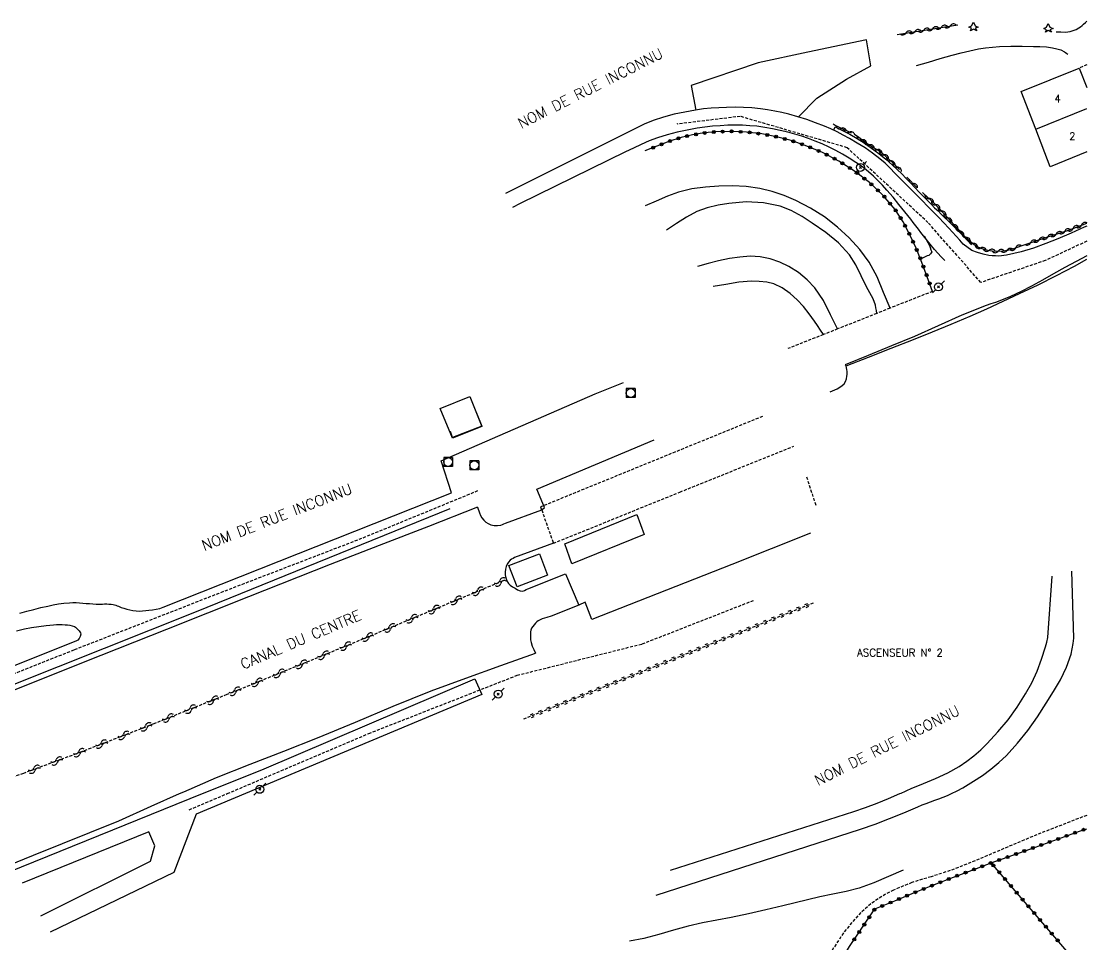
# Model space of a CAD drawing. Header units: millimetres. Extents: x 133168 to 134000, y 130000 to 131000.
# Drawn here: x 133821.8 to 134000.1, y 130150.9 to 130305.1 of the extents above; entities that cross this region are included whole.
import ezdxf
from ezdxf.enums import TextEntityAlignment as Align

# ---------------------------------------------------------------- set-up
doc = ezdxf.new("R2010")
doc.units = ezdxf.units.MM
doc.linetypes.add('DASHED', pattern=[0.75, 0.5, -0.25])
doc.layers.get('0').update_dxf_attribs({"linetype": 'CONTINUOUS'})
for name, color, linetype in [('W0001', 6, 'DASHED'), ('W0004', 5, 'CONTINUOUS'), ('W0006', 2, 'CONTINUOUS'), ('W0008', 7, 'CONTINUOUS'), ('W0017', 7, 'CONTINUOUS'), ('W0070', 7, 'DASHED'), ('W0101', 7, 'CONTINUOUS'), ('W0104', 1, 'CONTINUOUS'), ('W0112', 1, 'DASHED'), ('W0211', 2, 'CONTINUOUS'), ('W0214', 2, 'CONTINUOUS'), ('W0220', 5, 'DASHED'), ('W0303', 7, 'CONTINUOUS'), ('W0310', 3, 'CONTINUOUS'), ('W0322', 7, 'CONTINUOUS'), ('W0323', 7, 'CONTINUOUS'), ('W0420', 7, 'CONTINUOUS'), ('W0473', 7, 'CONTINUOUS'), ('W0500', 5, 'DASHED'), ('W0510', 5, 'CONTINUOUS'), ('W0511', 5, 'CONTINUOUS'), ('W0984', 7, 'CONTINUOUS'), ('W0985', 4, 'CONTINUOUS'), ('W0990', 7, 'CONTINUOUS'), ('W0991', 7, 'CONTINUOUS'), ('W1102', 7, 'CONTINUOUS')]:
    doc.layers.add(name, color=color, linetype=linetype)
doc.styles.get("Standard").update_dxf_attribs({"font": 'romans.shx', "width": 0.85})

# ---------------------------------------------------------------- blocks, each defined once
blk = doc.blocks.new('T303')
for p, q in [((-0.77, 0), (-0.28, 0.21)), ((-0.28, -0.21), (-0.77, 0)), ((-0.28, 0.21), (0, 0.83)), ((0, 0.83), (0.28, 0.21)), ((0.28, 0.21), (0.83, 0)), ((0.83, 0), (0.28, -0.21)), ((-0.49, -0.63), (-0.28, -0.21)), ((0, -0.35), (-0.49, -0.63)), ((0.56, -0.63), (0, -0.35)), ((0.28, -0.21), (0.56, -0.63))]:
    blk.add_line(p, q)
blk = doc.blocks.new('T473')
for p, q in [((-0.166667, 0.166667), (0.166667, -0.166667)), ((-0.166667, -0.166667), (0.166667, 0.166667)), ((0.500001, 0.500001), (1.000002, 1.000002)), ((-1.000002, -1.000002), (-0.500001, -0.500001))]:
    blk.add_line(p, q)
blk.add_ellipse((0, 0), major_axis=(0.471405, 0.471405), ratio=1, start_param=5.4977871438, end_param=11.780972451)
blk = doc.blocks.new('T420')
for p, q in [((0.75, 0.75), (-0.75, 0.75)), ((-0.75, 0.75), (-0.75, -0.75)), ((0.75, 0.75), (0.75, -0.75)), ((0.75, -0.75), (-0.75, -0.75))]:
    blk.add_line(p, q)
blk.add_ellipse((0, 0), major_axis=(-0.53, 0.53), ratio=1, start_param=3.926991, end_param=10.210176)
blk = doc.blocks.new('t323o')
at = {"color": 0, "linetype": 'Continuous'}
for radius in [0.25, 0.15]:
    blk.add_circle((0, 0), radius, dxfattribs=at)
blk = doc.blocks.new('t310o')
at = {"color": 0, "linetype": 'Continuous'}
for centre, start, end in [((-0.5, 0.38), 216.8699, 323.1304), ((0.5, -0.37), 36.8699, 143.1303)]:
    blk.add_arc(centre, 0.625, start, end, dxfattribs=at)
blk = doc.blocks.new('t322o')
at = {"color": 0, "linetype": 'Continuous'}
for radius in [0.25, 0.15]:
    blk.add_circle((0, 0), radius, dxfattribs=at)
blk = doc.blocks.new('t500o')
at = {"color": 0, "linetype": 'Continuous'}
for centre, start, end in [((-0.5, 0.625), 216.8699, 323.1301), ((0.5, -0.125), 36.8699, 143.1301), ((0.5, -0.625), 36.8699, 143.1301), ((-0.5, 0.125), 216.8699, 323.1301)]:
    blk.add_arc(centre, 0.625, start, end, dxfattribs=at)
blk = doc.blocks.new('t220o')
at = {"color": 0, "linetype": 'Continuous'}
for p, q in [((-0.25, 0.25), (0.25, 0.25)), ((-0.25, -0.25), (0.25, -0.25))]:
    blk.add_line(p, q, dxfattribs=at)

msp = doc.modelspace()

# ---------------------------------------------------------------- linework, layer by layer
at = {"layer": 'W0001'}
for points in [[(134000, 130268.38), (133993.06, 130265.15), (133982.28, 130261.48), (133973.43, 130271.5), (133959.92, 130284.01), (133942.03, 130289.25), (133931.39, 130287.96)], [(133898.09, 130226.62), (133878.67, 130218.65), (133854.82, 130209.49), (133830.55, 130200.01), (133804.25, 130189.56), (133770.27, 130176)], [(133856.21, 130176), (133879.87, 130186.05), (133904.68, 130195.78), (133925.64, 130201.04), (133944.38, 130208.36)], [(133849.83, 130173.29), (133856.21, 130176)]]:
    msp.add_lwpolyline(points, dxfattribs=at)
at = {"layer": 'W0004'}
for points in [[(133957.66, 130287.01), (133957.89, 130287.51)], [(133957.89, 130287.51), (133959.15, 130286.91), (133960.38, 130286.26), (133961.59, 130285.56), (133962.77, 130284.82), (133964, 130283.96), (133965.2, 130283.05), (133966.36, 130282.1), (133967.49, 130281.12), (133968.27, 130280.39), (133969.03, 130279.65), (133969.78, 130278.89), (133970.51, 130278.12), (133971.24, 130277.35), (133971.97, 130276.58), (133972.71, 130275.81), (133973.46, 130275.05), (133974, 130274.51), (133974.55, 130273.97), (133975.11, 130273.44), (133975.66, 130272.9), (133976.21, 130272.37), (133976.76, 130271.83), (133977.31, 130271.29), (133977.86, 130270.75), (133978.59, 130270.01), (133979.31, 130269.27), (133980.03, 130268.52), (133980.74, 130267.76)]]:
    msp.add_lwpolyline(points, dxfattribs=at)
at = {"layer": 'W0006'}
msp.add_lwpolyline([(133951.71, 130289.11), (133954.82, 130292.28), (133959.8, 130295.45), (133963.89, 130297.71), (133963.14, 130302.06), (133953.35, 130299.99), (133945.05, 130298.2), (133933.83, 130294.42), (133934.6, 130290.3)], dxfattribs=at)
at = {"layer": 'W0008'}
for points in [[(133979.34, 130267.88), (133978.74, 130268.56), (133978.13, 130269.24), (133977.52, 130269.91), (133976.9, 130270.58), (133976.06, 130271.46), (133975.22, 130272.34), (133974.38, 130273.21), (133973.53, 130274.08), (133972.33, 130275.3), (133971.13, 130276.51), (133969.93, 130277.72), (133968.72, 130278.93), (133967.91, 130279.76), (133967.1, 130280.6), (133966.27, 130281.42), (133965.39, 130282.18), (133964.16, 130283.11), (133962.9, 130283.97), (133961.6, 130284.79), (133960.28, 130285.56), (133959.26, 130286.13), (133958.22, 130286.66), (133957.17, 130287.16), (133956.1, 130287.62), (133954.64, 130288.19), (133953.16, 130288.71), (133951.66, 130289.18), (133950.14, 130289.6), (133948.97, 130289.89), (133947.79, 130290.15), (133946.6, 130290.36), (133945.4, 130290.52), (133943.99, 130290.66), (133942.58, 130290.74), (133941.16, 130290.77), (133939.75, 130290.76), (133938.45, 130290.71), (133937.15, 130290.62), (133935.85, 130290.49), (133934.56, 130290.3), (133932.76, 130289.98), (133930.97, 130289.6), (133929.19, 130289.13), (133927.44, 130288.57), (133925.94, 130287.96), (133924.48, 130287.24), (133923.05, 130286.49), (133921.61, 130285.75), (133904.19, 130277.1), (133902.73, 130276.38)], [(133976.24, 130265.17), (133975.66, 130265.76), (133975.1, 130266.37), (133974.54, 130266.99), (133974, 130267.62), (133973.55, 130268.17), (133973.11, 130268.72), (133972.68, 130269.27), (133972.26, 130269.83), (133971.83, 130270.4), (133971.41, 130270.96), (133970.98, 130271.52), (133970.54, 130272.07), (133969.56, 130273.3), (133968.58, 130274.53), (133967.58, 130275.75), (133966.54, 130276.93), (133965.81, 130277.73), (133965.07, 130278.51), (133964.3, 130279.27), (133963.48, 130279.98), (133962.45, 130280.79), (133961.37, 130281.55), (133960.27, 130282.26), (133959.14, 130282.94), (133958.03, 130283.55), (133956.9, 130284.12), (133955.75, 130284.64), (133954.58, 130285.13), (133953.46, 130285.56), (133952.31, 130285.94), (133951.16, 130286.29), (133950, 130286.6), (133948.72, 130286.91), (133947.43, 130287.18), (133946.13, 130287.41), (133944.82, 130287.59), (133943.61, 130287.7), (133942.39, 130287.76), (133941.17, 130287.78), (133939.95, 130287.76), (133938.66, 130287.7), (133937.37, 130287.6), (133936.09, 130287.45), (133934.81, 130287.26), (133933.13, 130286.95), (133931.46, 130286.59), (133929.81, 130286.16), (133928.17, 130285.65), (133926.81, 130285.14), (133925.47, 130284.56), (133924.16, 130283.94), (133922.85, 130283.3), (133905.22, 130274.66), (133903.91, 130274.02)], [(134000, 130270.91), (133999.55, 130270.7), (133997.37, 130269.71), (133995.15, 130268.77), (133993.13, 130267.98), (133991.09, 130267.24), (133989.01, 130266.62), (133987.79, 130266.31), (133986.55, 130266.03), (133985.31, 130265.9), (133984.75, 130265.91), (133984.18, 130265.95), (133983.61, 130266.01), (133982.65, 130266.22), (133981.7, 130266.51), (133980.75, 130266.8)], [(133972.81, 130269.25), (133973.69, 130267.66), (133973.82, 130267.31), (133973.93, 130266.95), (133974.05, 130266.59)], [(133974.05, 130266.6), (133973.96, 130266.44), (133973.87, 130266.29), (133973.76, 130266.15), (133973.55, 130266.01), (133973.31, 130265.91), (133973.07, 130265.82), (133972.74, 130265.66), (133972.41, 130265.51), (133972.09, 130265.37)], [(133980.75, 130266.8), (133979.34, 130267.88)], [(134000, 130265.91), (133998.22, 130264.99), (133996.3, 130263.99), (133994.45, 130262.93), (133992.6, 130261.86), (133990.73, 130260.84), (133989, 130259.97), (133987.25, 130259.14), (133985.47, 130258.4), (133984.7, 130258.13), (133983.93, 130257.88), (133983.16, 130257.62), (133979.12, 130256.01), (133975.14, 130254.22), (133971.16, 130252.45), (133967.31, 130250.86), (133963.45, 130249.29), (133959.58, 130247.71), (133959.72, 130247.54)], [(133821.5, 130206.19), (133822.67, 130206.51), (133823.83, 130206.81), (133825, 130207.11), (133826.18, 130207.37), (133827.08, 130207.55), (133827.97, 130207.71), (133828.88, 130207.85), (133829.79, 130207.93), (133830.35, 130207.95), (133830.91, 130207.94), (133831.47, 130207.91), (133832.03, 130207.87), (133832.59, 130207.82), (133833.15, 130207.77), (133833.7, 130207.73), (133834.26, 130207.7), (133834.62, 130207.69), (133834.98, 130207.69), (133835.34, 130207.7), (133835.69, 130207.71), (133836.05, 130207.71), (133836.41, 130207.69), (133836.77, 130207.66), (133837.13, 130207.61), (133837.36, 130207.56), (133837.59, 130207.49), (133837.81, 130207.41), (133838.02, 130207.32), (133838.24, 130207.23), (133838.46, 130207.14), (133838.68, 130207.06), (133838.9, 130206.99), (133839.4, 130206.85), (133839.91, 130206.72), (133840.43, 130206.61), (133840.95, 130206.55), (133841.49, 130206.53), (133842.03, 130206.55), (133842.57, 130206.6), (133843.1, 130206.66), (133843.71, 130206.75), (133844.31, 130206.85), (133844.91, 130206.98), (133845.5, 130207.18), (133893.7, 130226.3), (133892, 130231.63), (133917.75, 130242.84), (133922.49, 130244.73)], [(133893.43, 130223.61), (133851, 130206.41), (133804.8, 130187.98), (133774.92, 130176)], [(133977.37, 130176), (133978.33, 130176.47), (133979.25, 130176.99), (133980.16, 130177.54), (133981.07, 130178.09), (133982.54, 130179.04), (133983.95, 130180.08), (133985.3, 130181.2), (133986.58, 130182.4), (133988.43, 130184.43), (133990.15, 130186.58), (133991.73, 130188.82), (133993.23, 130191.12), (133994.43, 130193.06), (133995.59, 130195.05), (133996.6, 130197.12), (133997.37, 130199.31), (133997.58, 130200.19), (133997.73, 130201.09), (133997.83, 130201.99), (133997.47, 130213.19)], [(133968.71, 130176), (133968.95, 130176.1), (133969.19, 130176.21), (133969.43, 130176.31), (133969.67, 130176.42), (133969.91, 130176.52), (133970.14, 130176.62), (133970.38, 130176.73), (133970.62, 130176.83), (133972.66, 130177.68), (133974.71, 130178.54), (133976.73, 130179.47), (133978.67, 130180.56), (133979.93, 130181.4), (133981.13, 130182.33), (133982.27, 130183.33), (133983.36, 130184.38), (133985.14, 130186.31), (133986.82, 130188.32), (133988.37, 130190.44), (133989.77, 130192.66), (133990.79, 130194.54), (133991.68, 130196.49), (133992.44, 130198.48), (133993.08, 130200.52), (133993.29, 130201.32), (133993.47, 130202.12), (133994.22, 130212.37)], [(133820.97, 130203.24), (133822.26, 130203.53), (133823.47, 130203.76), (133824.7, 130203.97), (133825.93, 130204.13), (133827.16, 130204.25), (133827.64, 130204.27), (133828.11, 130204.29), (133828.59, 130204.28), (133829.06, 130204.24), (133829.46, 130204.21), (133829.86, 130204.16), (133830.25, 130204.07), (133830.63, 130203.93), (133830.83, 130203.82), (133831.01, 130203.68), (133831.17, 130203.52), (133831.31, 130203.35), (133831.43, 130203.21), (133831.55, 130203.06), (133831.65, 130202.88), (133831.68, 130202.67), (133831.61, 130202.3), (133831.45, 130201.95), (133831.19, 130201.67), (133830.86, 130201.47), (133803.89, 130190.72)], [(133852.08, 130176), (133861.97, 130179.99), (133897.6, 130195.21), (133898.79, 130192.56), (133859.23, 130176)], [(133570.97, 130058.58), (133660.58, 130098.88), (133707.04, 130117.4), (133769.28, 130142.48), (133815.26, 130161.13), (133852.08, 130176)], [(133859.23, 130176), (133851.02, 130172.57)], [(133927.95, 130158.99), (133962.15, 130170.05), (133964.59, 130170.89), (133966.99, 130171.82), (133969.37, 130172.81), (133971.74, 130173.81), (133972.44, 130174.1), (133973.14, 130174.37), (133973.85, 130174.63), (133974.56, 130174.89), (133975.27, 130175.15), (133975.97, 130175.42), (133976.68, 130175.7), (133977.37, 130176)], [(133930.38, 130163.19), (133961.04, 130172.99), (133962.99, 130173.66), (133964.91, 130174.4), (133966.82, 130175.19), (133968.71, 130176)], [(133851.02, 130172.57), (133847.25, 130162.81), (133826.58, 130152.81)], [(133843.07, 130169.6), (133821.87, 130161.02)], [(133824.99, 130155.57), (133843.36, 130164.73), (133844.06, 130167.25), (133843.07, 130169.6)]]:
    msp.add_lwpolyline(points, dxfattribs=at)
at = {"layer": 'W0017'}
for points in [[(133994.88, 130303.39), (133995.67, 130303.37), (133996.46, 130303.35), (133997.23, 130303.45), (133997.73, 130303.59), (133998.22, 130303.79), (133998.68, 130304.04), (133998.95, 130304.24), (133999.2, 130304.46), (133999.45, 130304.68), (133999.77, 130304.95), (134000, 130305.15)], [(133971.51, 130297.74), (133973.5, 130298.33), (133975.49, 130298.93), (133977.49, 130299.49), (133978.96, 130299.87), (133980.43, 130300.24), (133981.91, 130300.53), (133983.07, 130300.7), (133984.25, 130300.83), (133985.42, 130300.93), (133987.31, 130301.01), (133989.21, 130301.01), (133991.11, 130300.95), (133992.17, 130300.93), (133993.24, 130300.88), (133994.29, 130300.73), (133994.98, 130300.57), (133995.66, 130300.37), (133996.28, 130300.06), (133996.46, 130299.93), (133996.64, 130299.79), (133996.82, 130299.64)]]:
    msp.add_lwpolyline(points, dxfattribs=at)
at = {"layer": 'W0070'}
msp.add_lwpolyline([(134000, 130172.36), (133996.5, 130171.02), (133991.64, 130169.12), (133986.82, 130167.1), (133982.01, 130165.05), (133977.15, 130163.12), (133973.95, 130162.1), (133970.73, 130161.13), (133967.66, 130159.87), (133966.35, 130159.17), (133965.08, 130158.41), (133963.87, 130157.58), (133962.2, 130156.1), (133960.69, 130154.44), (133959.29, 130152.7), (133957.4, 130149.83)], dxfattribs=at)
at = {"layer": 'W0101'}
for points in [[(133991.45, 130287.13), (133989.04, 130293.43), (133998.7, 130297.31)], [(133998.7, 130297.31), (134000, 130294.07)], [(134000, 130283.3), (133993.85, 130280.83), (133991.45, 130287.13)]]:
    msp.add_lwpolyline(points, dxfattribs=at)
msp.add_lwpolyline([(133893.88, 130235.44), (133891.82, 130240.43), (133896.79, 130242.42), (133898.81, 130237.42)], close=True, dxfattribs=at)
at = {"layer": 'W0104'}
msp.add_lwpolyline([(133897.87, 130239.79), (133898.82, 130237.47), (133893.91, 130235.54), (133893.55, 130236.54)], dxfattribs=at)
for points in [[(133924.73, 130222.7), (133925.93, 130219.33), (133913.86, 130214.42), (133912.66, 130217.79)], [(133904.7, 130210.56), (133903.33, 130214.14), (133908.42, 130216.1), (133909.79, 130212.51)]]:
    msp.add_lwpolyline(points, close=True, dxfattribs=at)
at = {"layer": 'W0112'}
for points in [[(134000, 130297.9), (133998.7, 130297.31)], [(133974.2, 130259.99), (133967.08, 130257.18), (133964.86, 130256.3), (133958.32, 130253.71), (133955.94, 130252.76), (133949.99, 130250.41)], [(133945.76, 130239.08), (133908.63, 130223.95), (133908.81, 130223.45), (133910.76, 130217.86), (133931.92, 130226.42), (133950.99, 130234.1)], [(133953.1, 130228.99), (133954.7, 130224.08)]]:
    msp.add_lwpolyline(points, dxfattribs=at)
at = {"layer": 'W0211'}
for points in [[(133964.86, 130256.3), (133964.8, 130256.77), (133964.73, 130257.24), (133964.64, 130257.7), (133964.25, 130258.75), (133963.7, 130259.75), (133963.15, 130260.75), (133962.27, 130262.6), (133961.36, 130264.43), (133960.29, 130266.12), (133958.46, 130268.12), (133956.33, 130269.86), (133954.08, 130271.42), (133952.36, 130272.51), (133950.56, 130273.5), (133948.71, 130274.25), (133945.92, 130274.82), (133943, 130274.94), (133940.12, 130274.7), (133938.31, 130274.39), (133936.51, 130273.94), (133934.78, 130273.32), (133933.04, 130272.42), (133931.37, 130271.32), (133929.71, 130270.23)], [(133955.94, 130252.76), (133955.45, 130253.52), (133954.96, 130254.27), (133954.45, 130255.01), (133953.55, 130256.26), (133952.59, 130257.46), (133951.54, 130258.56), (133950.35, 130259.62), (133949.06, 130260.58), (133947.67, 130261.27), (133946.46, 130261.55), (133945.18, 130261.66), (133943.91, 130261.69), (133941.77, 130261.54), (133939.63, 130261.16), (133937.49, 130260.79)]]:
    msp.add_lwpolyline(points, dxfattribs=at)
at = {"layer": 'W0214'}
for points in [[(133967.08, 130257.18), (133966, 130259.8), (133964.92, 130262.43), (133963.59, 130264.9), (133962.02, 130267), (133960.23, 130268.96), (133958.3, 130270.75), (133956.12, 130272.43), (133953.77, 130273.92), (133951.32, 130275.18), (133949.36, 130276), (133947.34, 130276.69), (133945.29, 130277.2), (133943.04, 130277.52), (133940.74, 130277.65), (133938.46, 130277.61), (133936.19, 130277.44), (133933.93, 130277.11), (133931.72, 130276.6), (133929.83, 130275.92), (133927.98, 130275.09), (133926.14, 130274.27)], [(133958.32, 130253.71), (133957.15, 130256.08), (133955.98, 130258.45), (133954.52, 130260.58), (133953.21, 130261.91), (133951.75, 130263.12), (133950.18, 130264.13), (133948.65, 130264.86), (133947.03, 130265.42), (133945.38, 130265.78), (133943.67, 130265.85), (133941.93, 130265.71), (133940.21, 130265.46), (133938.41, 130265.11), (133936.63, 130264.64), (133934.85, 130264.17)], [(133969.28, 130163.18), (133966.84, 130162.14), (133964.4, 130161.1), (133961.92, 130160.21), (133959.74, 130159.65), (133957.54, 130159.21), (133955.34, 130158.74), (133953.28, 130158.24), (133951.22, 130157.72), (133949.16, 130157.21), (133946.29, 130156.54), (133943.41, 130155.89), (133940.52, 130155.27), (133938.13, 130154.81), (133935.72, 130154.37), (133933.33, 130153.86), (133930.86, 130153.18), (133928.4, 130152.42), (133925.92, 130151.76), (133923.5, 130151.31)]]:
    msp.add_lwpolyline(points, dxfattribs=at)
at = {"layer": 'W0220'}
msp.add_lwpolyline([(133954.24, 130207.87), (133905.78, 130188.44)], dxfattribs=at)
at = {"layer": 'W0310'}
for points in [[(133968.28, 130302.96), (133978.42, 130304.58)], [(133960.61, 130286.45), (133959.95, 130286.76), (133959.28, 130287.07), (133958.63, 130287.38), (133958.28, 130287.57), (133957.93, 130287.75), (133957.58, 130287.94)], [(133968.66, 130280.38), (133967.75, 130281.27), (133966.85, 130282.16), (133965.9, 130282.99), (133965.05, 130283.58), (133964.16, 130284.13), (133963.28, 130284.69), (133962.57, 130285.19), (133961.87, 130285.7), (133961.16, 130286.21)], [(133969.92, 130279.08), (133971.65, 130277.32)], [(133972.53, 130276.51), (133973.47, 130275.64), (133974.41, 130274.77), (133975.32, 130273.87), (133976.05, 130273.08), (133976.76, 130272.27), (133977.47, 130271.46), (133978.24, 130270.6), (133979.02, 130269.75), (133979.84, 130268.95), (133980.49, 130268.37), (133981.16, 130267.82), (133981.89, 130267.38), (133982.61, 130267.1), (133983.38, 130266.9), (133984.15, 130266.78), (133985.04, 130266.72), (133985.93, 130266.75), (133986.81, 130266.87), (133987.61, 130267.09), (133988.4, 130267.38), (133989.19, 130267.68)], [(133989.19, 130267.68), (133993.14, 130268.98), (133997.09, 130270.28), (134000, 130271.4)]]:
    msp.add_lwpolyline(points, dxfattribs=at)
at = {"layer": 'W0322'}
msp.add_lwpolyline([(133974.2, 130259.99), (133973.31, 130262.41), (133972.43, 130264.82), (133971.44, 130267.19), (133970.4, 130269.42), (133969.27, 130271.61), (133967.96, 130273.66), (133965.94, 130276.04), (133963.63, 130278.19), (133961.15, 130280.11), (133958.54, 130281.78), (133955.77, 130283.21), (133952.91, 130284.41), (133950.54, 130285.21), (133948.1, 130285.84), (133945.65, 130286.31), (133943.08, 130286.62), (133940.5, 130286.75), (133937.92, 130286.68), (133935.98, 130286.48), (133934.05, 130286.16), (133932.15, 130285.72), (133930.1, 130285.07), (133928.08, 130284.28), (133926.07, 130283.49)], dxfattribs=at)
at = {"layer": 'W0323'}
for points in [[(133975.43, 130115.09), (133973.92, 130117.18), (133971.03, 130121.11), (133967.84, 130125.19), (133964.61, 130129.24), (133961.43, 130133.33), (133959.32, 130136.16), (133957.24, 130139), (133955.15, 130141.85), (133960.31, 130150.45), (133964.56, 130156.72), (133967.88, 130158.09), (133971.19, 130159.46), (133974.52, 130160.79), (133977.68, 130162.02), (133980.84, 130163.21), (133984.01, 130164.41), (133991.4, 130167.06), (133998.78, 130169.71), (134000, 130170.13)], [(134000, 130145.77), (133984.01, 130164.41)]]:
    msp.add_lwpolyline(points, dxfattribs=at)
at = {"layer": 'W0500'}
msp.add_lwpolyline([(133902.3, 130211.56), (133890.97, 130206.86), (133879.65, 130202.15), (133868.3, 130197.49), (133856.12, 130192.55), (133843.9, 130187.66), (133831.64, 130182.91), (133822.09, 130179.39), (133812.65, 130176)], dxfattribs=at)
at = {"layer": 'W0510'}
for points in [[(133898.09, 130223.89), (133889.87, 130220.69), (133881.64, 130217.5), (133873.42, 130214.29), (133859.73, 130208.9), (133846.06, 130203.46), (133832.39, 130198.02), (133810.18, 130189.19), (133787.99, 130180.34), (133777.27, 130176)], [(133848.23, 130176), (133848.92, 130176.31), (133854.39, 130178.67), (133860.02, 130180.93), (133865.67, 130183.12), (133871.31, 130185.33), (133877.65, 130187.95), (133883.98, 130190.61), (133890.34, 130193.17), (133896.13, 130195.33), (133901.96, 130197.41), (133907.78, 130199.49)], [(133838.04, 130171.45), (133843.48, 130173.88), (133848.23, 130176)], [(133570.63, 130059.41), (133625.35, 130085.94), (133648.45, 130095.36), (133671.56, 130104.74), (133694.69, 130114.07), (133707.1, 130119.06), (133719.51, 130124.03), (133731.92, 130128.99), (133753.03, 130137.39), (133774.14, 130145.78), (133795.24, 130154.2), (133809.51, 130159.93), (133823.77, 130165.69), (133838.04, 130171.45)]]:
    msp.add_lwpolyline(points, dxfattribs=at)
at = {"layer": 'W0511'}
for points in [[(133958.26, 130243.71), (133958.67, 130243.97), (133959.09, 130244.23), (133959.42, 130244.55), (133959.64, 130244.93), (133959.79, 130245.37), (133959.87, 130245.82), (133959.89, 130246.07), (133959.9, 130246.32), (133959.89, 130246.57), (133959.85, 130246.9), (133959.79, 130247.22), (133959.72, 130247.54), (133963.49, 130249.01), (133967.25, 130250.47), (133971.01, 130251.96), (133974.17, 130253.23), (133977.33, 130254.52), (133980.47, 130255.85), (133983.25, 130257.07), (133986.02, 130258.33), (133988.77, 130259.62), (133991.85, 130261.11), (133994.92, 130262.64), (133997.95, 130264.22), (134000, 130265.36)], [(133957.07, 130243.21), (133958.26, 130243.71)], [(133908.81, 130223.45), (133909.3, 130223.83), (133907.98, 130226.91), (133927.64, 130235.16)], [(133898.09, 130223.89), (133898.19, 130223.58), (133898.28, 130223.28), (133898.39, 130222.98), (133898.58, 130222.53), (133898.82, 130222.1), (133899.11, 130221.72), (133899.46, 130221.41), (133899.87, 130221.15), (133900.3, 130220.97), (133900.83, 130220.85), (133901.4, 130220.83), (133901.95, 130220.9), (133902.23, 130220.99), (133902.5, 130221.1), (133902.77, 130221.22), (133908.81, 130223.45)], [(133953.76, 130219.57), (133940.59, 130214.32), (133917.21, 130205.13), (133916.06, 130208.01), (133915.01, 130207.52)], [(133910.76, 130217.86), (133904.27, 130215.47), (133904.01, 130215.34), (133903.74, 130215.2), (133903.51, 130215.04), (133903.24, 130214.73), (133903.03, 130214.36), (133902.87, 130213.98), (133902.74, 130213.52), (133902.67, 130213.05), (133902.69, 130212.58), (133902.79, 130212.08), (133902.97, 130211.59), (133903.24, 130211.16), (133903.56, 130210.84), (133903.95, 130210.56), (133904.36, 130210.33), (133904.78, 130210.1), (133905.23, 130209.9), (133905.67, 130209.86), (133905.95, 130209.95), (133906.22, 130210.11), (133906.49, 130210.26), (133912.8, 130212.75), (133915.01, 130207.52), (133913.47, 130206.89), (133911.93, 130206.26), (133910.38, 130205.66), (133909.64, 130205.44), (133908.9, 130205.24), (133908.24, 130204.9), (133908, 130204.7), (133907.78, 130204.48), (133907.57, 130204.25), (133907.33, 130203.96), (133907.11, 130203.65), (133906.97, 130203.31), (133906.93, 130203.06), (133906.93, 130202.79), (133906.93, 130202.53), (133906.94, 130202.11), (133906.96, 130201.7), (133907.02, 130201.29), (133907.21, 130200.68), (133907.5, 130200.08), (133907.78, 130199.49)]]:
    msp.add_lwpolyline(points, dxfattribs=at)
at = {"layer": 'W1102'}
msp.add_lwpolyline([(133991.45, 130287.13), (134000, 130290.57)], dxfattribs=at)

# ---------------------------------------------------------------- block references
at = {"layer": 'W0220', "rotation": 201.8543909298412}
for p in [(133953.12, 130207.42), (133947.55, 130205.19), (133948.94, 130205.75), (133950.33, 130206.31), (133951.73, 130206.86), (133943.37, 130203.51), (133944.77, 130204.07), (133946.16, 130204.63), (133939.2, 130201.84), (133940.59, 130202.4), (133941.98, 130202.96), (133935.02, 130200.16), (133936.41, 130200.72), (133937.8, 130201.28), (133930.84, 130198.49), (133932.24, 130199.05), (133933.63, 130199.61), (133925.27, 130196.26), (133926.67, 130196.81), (133928.06, 130197.37), (133929.45, 130197.93), (133921.1, 130194.58), (133922.49, 130195.14), (133923.88, 130195.7), (133916.92, 130192.9), (133918.31, 130193.46), (133919.71, 130194.02), (133912.74, 130191.23), (133914.14, 130191.79), (133915.53, 130192.35), (133908.57, 130189.55), (133909.96, 130190.11), (133911.35, 130190.67), (133907.18, 130189)]:
    msp.add_blockref('t220o', p, dxfattribs=at)
at = {"layer": 'W0303', "rotation": 359.9999899820874}
for p in [(133981.02, 130304.2), (133993.56, 130303.95)]:
    msp.add_blockref('T303', p, dxfattribs=at)
at = {"layer": 'W0310'}
for p, rotation in [((133969.76, 130303.2), 9.067792601647312), ((133971.24, 130303.44), 9.067792601647312), ((133972.72, 130303.67), 9.067792601647312), ((133974.21, 130303.91), 9.067792601647312), ((133975.69, 130304.15), 9.067792601647312), ((133977.17, 130304.38), 9.067792601647312), ((133958.91, 130287.25), 154.0328572927965), ((133960.27, 130286.61), 155.1919371324634), ((133962.38, 130285.33), 144.1712498955677), ((133963.61, 130284.48), 147.3473991025198), ((133964.88, 130283.68), 148.2916947268495), ((133966.1, 130282.81), 139.1130660502104), ((133967.21, 130281.8), 135.3193711594182), ((133968.28, 130280.75), 135.3193711598751), ((133970.98, 130278.01), 314.474365393674), ((133973.63, 130275.49), 317.151536751898), ((133974.72, 130274.46), 315.4117370434714), ((133975.77, 130273.39), 312.6281578109944), ((133976.76, 130272.26), 311.6114430093843), ((133977.76, 130271.14), 311.7655950617406), ((133999.12, 130271.07), 21.04742619138061), ((133978.76, 130270.03), 312.2235585544778), ((133979.82, 130268.97), 315.8119006295387), ((133994.89, 130269.56), 18.24758022193718), ((133996.31, 130270.03), 18.24758022193718), ((133997.72, 130270.53), 21.04742619138061), ((133980.96, 130267.99), 320.9700159806368), ((133990.61, 130268.15), 18.23018187180675), ((133992.04, 130268.62), 18.23018187180675), ((133993.46, 130269.09), 18.24758022193718), ((133982.25, 130267.24), 338.6502679039921), ((133983.69, 130266.85), 350.826016458392), ((133985.19, 130266.72), 2.11162523784672), ((133986.68, 130266.85), 7.78263779424739), ((133988.11, 130267.28), 20.54806641692876)]:
    msp.add_blockref('t310o', p, dxfattribs=dict(at, rotation=rotation))
at = {"layer": 'W0322'}
for p, rotation in [((133931.69, 130285.58), 197.6939512499077), ((133933.14, 130285.95), 192.8185799252898), ((133934.61, 130286.25), 189.4046031747636), ((133936.09, 130286.49), 185.9474720523887), ((133937.59, 130286.64), 185.9474720523887), ((133939.08, 130286.71), 181.6454666053416), ((133940.58, 130286.75), 177.1022617738359), ((133942.08, 130286.67), 177.1022617738359), ((133943.58, 130286.56), 173.0760786426961), ((133945.06, 130286.38), 173.0760786426961), ((133946.54, 130286.14), 169.2199867299667), ((133948.02, 130285.86), 169.2199867299667), ((133949.47, 130285.48), 165.3225570181651), ((133927.47, 130284.03), 201.476790979511), ((133928.86, 130284.58), 201.476790979511), ((133930.26, 130285.12), 197.6939512499077), ((133950.91, 130285.08), 161.5070741874812), ((133952.34, 130284.6), 161.5070741874812), ((133953.74, 130284.07), 157.3105410453555), ((133955.12, 130283.49), 157.3105410453555), ((133956.48, 130282.85), 152.5809542986945), ((133957.81, 130282.16), 152.5809542986945), ((133959.11, 130281.41), 147.3782614136015), ((133960.37, 130280.61), 147.3782614136015), ((133961.61, 130279.76), 142.3221947451375), ((133962.79, 130278.84), 142.3221947451375), ((133963.95, 130277.89), 137.0774403083915), ((133965.05, 130276.87), 137.0774403083915), ((133966.13, 130275.82), 130.3302344342555), ((133967.1, 130274.68), 130.3302344342555), ((133968.05, 130273.52), 122.6263770032714), ((133968.86, 130272.26), 122.6263770032714), ((133969.61, 130270.96), 117.3135653187336), ((133970.3, 130269.63), 117.3135653187336), ((133970.94, 130268.28), 114.9409603734184), ((133971.56, 130266.91), 112.6061191846835), ((133972.14, 130265.53), 112.6061191846835), ((133972.68, 130264.13), 110.0972717123901), ((133973.2, 130262.72), 110.0972717123901), ((133973.71, 130261.31), 110.1049272048453)]:
    msp.add_blockref('t322o', p, dxfattribs=dict(at, rotation=rotation))
at = {"layer": 'W0323'}
for p, rotation in [((133999.45, 130169.95), 18.95681276310992), ((133993.8, 130167.93), 19.74172731313067), ((133995.22, 130168.43), 19.74172731313067), ((133996.63, 130168.94), 19.74172731313067), ((133998.04, 130169.45), 19.74172731313067), ((133989.57, 130166.41), 19.75106531030861), ((133990.98, 130166.91), 19.75106531030861), ((133992.39, 130167.42), 19.74172731313067), ((133983.92, 130164.38), 20.7045975698767), ((133985.33, 130164.89), 19.75106531030861), ((133986.74, 130165.39), 19.75106531030861), ((133988.16, 130165.9), 19.75106531030861), ((133979.71, 130162.79), 20.72641457548343), ((133981.12, 130163.32), 20.7045975698767), ((133982.52, 130163.85), 20.7045975698767), ((133984.38, 130163.99), 130.6145705910147), ((133985.35, 130162.85), 130.6145705910147), ((133974.11, 130160.63), 21.93189654318491), ((133975.51, 130161.18), 21.16024150589368), ((133976.91, 130161.72), 21.16024150589368), ((133978.31, 130162.26), 20.72641457548343), ((133986.33, 130161.71), 130.6145705910147), ((133987.31, 130160.57), 130.6145705910147), ((133969.94, 130158.94), 22.43312635759251), ((133971.33, 130159.51), 21.93189654318491), ((133972.72, 130160.07), 21.93189654318491), ((133988.28, 130159.43), 130.6145705910147), ((133965.78, 130157.22), 22.4122724523658), ((133967.17, 130157.79), 22.4122724523658), ((133968.56, 130158.37), 22.43312635759251), ((133989.26, 130158.29), 130.6145705910147), ((133990.24, 130157.15), 130.6145705910147), ((133963.62, 130155.33), 55.84634037701592), ((133964.46, 130156.57), 55.84634037701592), ((133991.21, 130156.01), 130.6145705910147), ((133962.78, 130154.09), 55.84634037701592), ((133992.19, 130154.88), 130.6145705910147), ((133993.16, 130153.74), 130.6145705910147), ((133961.09, 130151.61), 55.84634037701592), ((133961.93, 130152.85), 55.84634037701592), ((133994.14, 130152.6), 130.6145705910147), ((133995.12, 130151.46), 130.6145705910147)]:
    msp.add_blockref('t323o', p, dxfattribs=dict(at, rotation=rotation))
at = {"layer": 'W0420'}
for p in [(133923.71, 130242.98), (133893.16, 130231.47), (133897.55, 130230.92)]:
    msp.add_blockref('T420', p, dxfattribs=at)
at = {"layer": 'W0473', "rotation": 359.9999899820874}
for p in [(133962.14, 130280.71), (133975.18, 130260.74), (133901.53, 130192.65), (133861.63, 130176.72)]:
    msp.add_blockref('T473', p, dxfattribs=at)
at = {"layer": 'W0500'}
for p, rotation in [((133901.88, 130211.39), 202.5753014131893), ((133894.49, 130208.32), 202.5753014131893), ((133898.18, 130209.85), 202.5753014131893), ((133890.8, 130206.78), 202.5770951100214), ((133887.1, 130205.25), 202.5770951100214), ((133883.41, 130203.71), 202.5770951100214), ((133879.72, 130202.18), 202.5770951100214), ((133876.02, 130200.66), 202.3176206099662), ((133868.61, 130197.62), 202.3176206099662), ((133872.31, 130199.14), 202.3176206099662), ((133864.91, 130196.11), 202.0853580068368), ((133861.2, 130194.61), 202.0853580068368), ((133857.5, 130193.11), 202.0853580068368), ((133853.78, 130191.61), 201.8062628672518), ((133846.36, 130188.64), 201.8062628672518), ((133850.07, 130190.13), 201.8062628672518), ((133842.64, 130187.17), 201.1501192804298), ((133838.91, 130185.73), 201.1501192804298), ((133835.18, 130184.28), 201.1501192804298), ((133831.44, 130182.84), 200.2621218988249), ((133823.94, 130180.07), 200.2621218988249), ((133827.69, 130181.46), 200.2621218988249)]:
    msp.add_blockref('t500o', p, dxfattribs=dict(at, rotation=rotation))

# ---------------------------------------------------------------- texts
at = {"layer": 'W0984'}
msp.add_text('ASCENSEUR N° 2', height=1.25, dxfattribs=at).set_placement((133968.75, 130199.57), align=Align.MIDDLE_CENTER)
at = {"layer": 'W0985'}
msp.add_text('CANAL DU CENTRE', height=1.75, rotation=22.9455, dxfattribs=at).set_placement((133868.5, 130201.77), align=Align.MIDDLE_CENTER)
at = {"layer": 'W0990'}
for rotation, p in [(26.6757, (133916.95, 130293.96)), (21.2414, (133864.51, 130222.24)), (26.6757, (133966.59, 130184.06))]:
    msp.add_text('NOM DE RUE INCONNU', height=1.75, rotation=rotation, dxfattribs=at).set_placement(p, align=Align.MIDDLE_CENTER)
at = {"layer": 'W0991'}
for s, p in [('4', (133995.12, 130292.22)), ('2', (133997.58, 130285.94))]:
    msp.add_text(s, height=1.25, dxfattribs=at).set_placement(p, align=Align.MIDDLE_CENTER)

doc.saveas('drawing.dxf')
